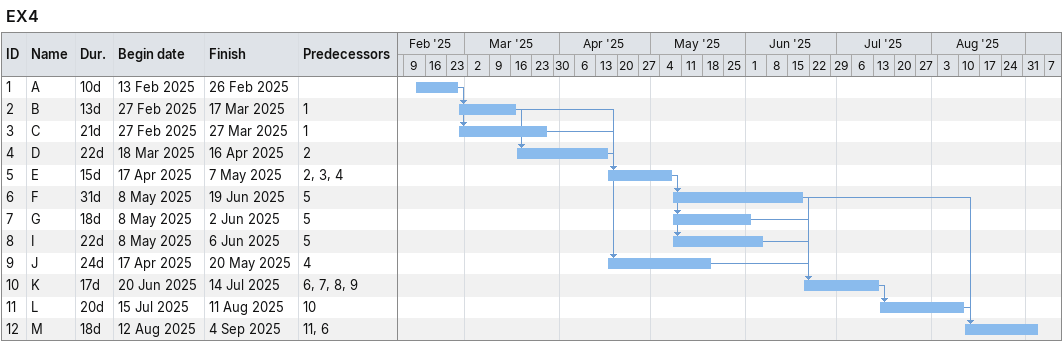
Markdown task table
EX4

| ID | Task | Duration | Start | Finish | Predecessors |
|---|---|---|---|---|---|
| 1 | A | 10d | 2025-02-13 | 2025-02-26 |  |
| 2 | B | 13d | 2025-02-27 | 2025-03-17 | 1 |
| 3 | C | 21d | 2025-02-27 | 2025-03-27 | 1 |
| 4 | D | 22d | 2025-03-18 | 2025-04-16 | 2 |
| 5 | E | 15d | 2025-04-17 | 2025-05-07 | 2, 3, 4 |
| 6 | F | 31d | 2025-05-08 | 2025-06-19 | 5 |
| 7 | G | 18d | 2025-05-08 | 2025-06-02 | 5 |
| 8 | I | 22d | 2025-05-08 | 2025-06-06 | 5 |
| 9 | J | 24d | 2025-04-17 | 2025-05-20 | 4 |
| 10 | K | 17d | 2025-06-20 | 2025-07-14 | 6, 7, 8, 9 |
| 11 | L | 20d | 2025-07-15 | 2025-08-11 | 10 |
| 12 | M | 18d | 2025-08-12 | 2025-09-04 | 11, 6 |
